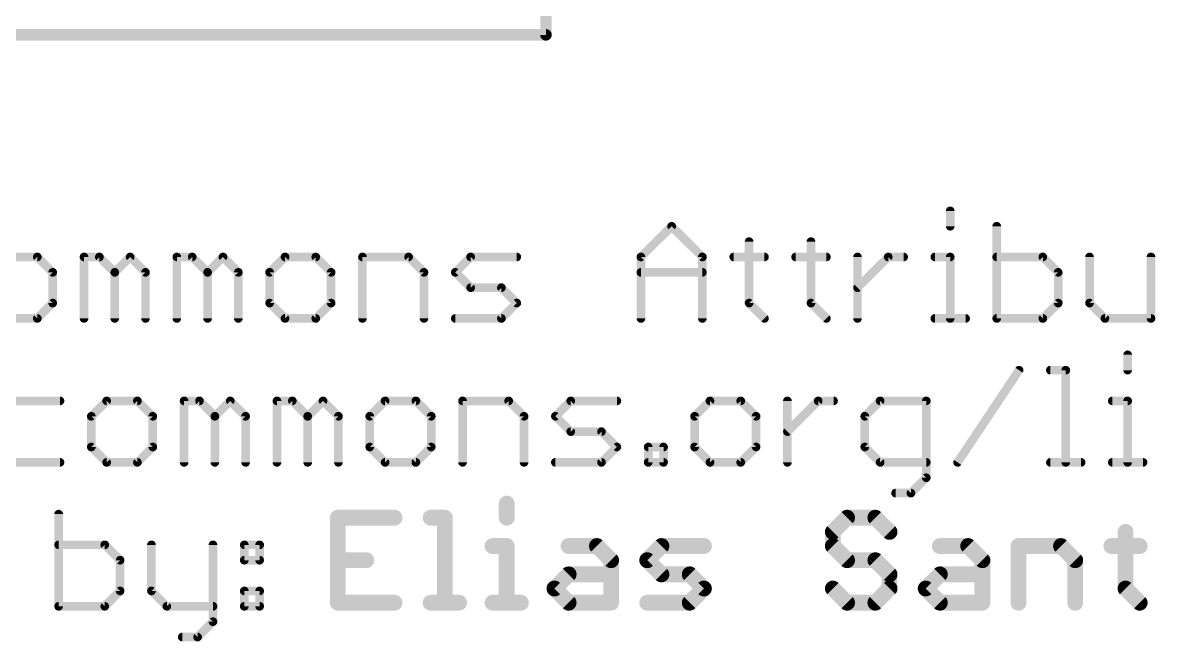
# Model space of a CAD drawing. Extents: x -29 to 78, y -11 to 40.
# Drawn here: x 16.17 to 36.15, y -10.7 to 0.22 of the extents above; entities that cross this region are included whole.
import ezdxf

# ---------------------------------------------------------------- set-up
doc = ezdxf.new("R2010")
doc.units = 0
for name, color, linetype in [('1', 12, 'CONTINUOUS'), ('16', 53, 'CONTINUOUS'), ('20', 53, 'CONTINUOUS'), ('51', 53, 'CONTINUOUS')]:
    doc.layers.add(name, color=color, linetype=linetype)

msp = doc.modelspace()

# ---------------------------------------------------------------- linework, layer by layer
at = {"layer": '1', "const_width": 0.2032}
for points in [[(25.4, 30.48), (25.4, 0)], [(25.4, 0), (0, 0)]]:
    msp.add_lwpolyline(points, dxfattribs=at)
at = {"layer": '1', "const_width": 0.1016}
for points in [[(25.3492, 0, 1), (25.4508, 0)], [(25.4, -0.0508, 1), (25.4, 0.0508)]]:
    msp.add_lwpolyline(points, format="xyb", dxfattribs=at)
at = {"layer": '16', "const_width": 0.2032}
for points in [[(25.4, 30.48), (25.4, 0)], [(25.4, 0), (0, 0)]]:
    msp.add_lwpolyline(points, dxfattribs=at)
at = {"layer": '16', "const_width": 0.1016}
for points in [[(25.3492, 0, 1), (25.4508, 0)], [(25.4, -0.0508, 1), (25.4, 0.0508)]]:
    msp.add_lwpolyline(points, format="xyb", dxfattribs=at)
at = {"layer": '20', "const_width": 0.2032}
for points in [[(25.4, 30.48), (25.4, 0)], [(25.4, 0), (0, 0)]]:
    msp.add_lwpolyline(points, dxfattribs=at)
at = {"layer": '20', "const_width": 0.1016}
for points in [[(25.3492, 0, 1), (25.4508, 0)], [(25.4, -0.0508, 1), (25.4, 0.0508)]]:
    msp.add_lwpolyline(points, format="xyb", dxfattribs=at)
at = {"layer": '51'}
for points, const_width in [([(32.5307, -3.1056), (32.5307, -3.3768)], 0.1524), ([(27.0752, -3.9191), (27.6176, -3.3768)], 0.1524), ([(27.6176, -3.3768), (28.1599, -3.9191)], 0.1524), ([(33.351, -3.3768), (33.351, -5.0038)], 0.1524), ([(28.9836, -3.648), (28.9836, -4.7326)], 0.1524), ([(30.075, -3.648), (30.075, -4.7326)], 0.1524), ([(16.4286, -3.9191), (15.8863, -3.9191)], 0.1524), ([(16.6998, -4.1903), (16.4286, -3.9191)], 0.1524), ([(17.2523, -5.0038), (17.2523, -3.9191)], 0.1524), ([(17.2523, -3.9191), (17.5235, -3.9191)], 0.1524), ([(17.5235, -3.9191), (17.7946, -4.1903)], 0.1524), ([(17.7946, -4.1903), (18.0658, -3.9191)], 0.1524), ([(18.0658, -3.9191), (18.337, -4.1903)], 0.1524), ([(18.8895, -5.0038), (18.8895, -3.9191)], 0.1524), ([(18.8895, -3.9191), (19.1606, -3.9191)], 0.1524), ([(19.1606, -3.9191), (19.4318, -4.1903)], 0.1524), ([(19.4318, -4.1903), (19.7029, -3.9191)], 0.1524), ([(19.7029, -3.9191), (19.9741, -4.1903)], 0.1524), ([(20.7978, -3.9191), (20.5266, -4.1903)], 0.1524), ([(21.3401, -3.9191), (20.7978, -3.9191)], 0.1524), ([(21.6113, -4.1903), (21.3401, -3.9191)], 0.1524), ([(22.1638, -5.0038), (22.1638, -3.9191)], 0.1524), ([(22.1638, -3.9191), (22.9773, -3.9191)], 0.1524), ([(22.9773, -3.9191), (23.2484, -4.1903)], 0.1524), ([(23.8009, -4.1903), (24.0721, -3.9191)], 0.1524), ([(24.0721, -3.9191), (24.8856, -3.9191)], 0.1524), ([(27.0752, -5.0038), (27.0752, -3.9191)], 0.1524), ([(28.1599, -3.9191), (28.1599, -5.0038)], 0.1524), ([(28.7124, -3.9191), (29.2547, -3.9191)], 0.1524), ([(29.8038, -3.9191), (30.3462, -3.9191)], 0.1524), ([(30.8953, -5.0038), (30.8953, -3.9191)], 0.1524), ([(30.8953, -4.4615), (31.4376, -3.9191)], 0.1524), ([(31.4376, -3.9191), (31.7088, -3.9191)], 0.1524), ([(32.2596, -3.9191), (32.5307, -3.9191)], 0.1524), ([(32.5307, -3.9191), (32.5307, -5.0038)], 0.1524), ([(34.1645, -3.9191), (33.351, -3.9191)], 0.1524), ([(34.4357, -4.1903), (34.1645, -3.9191)], 0.1524), ([(34.9882, -3.9191), (34.9882, -4.7326)], 0.1524), ([(36.0728, -5.0038), (36.0728, -3.9191)], 0.1524), ([(16.6998, -4.7326), (16.6998, -4.1903)], 0.1524), ([(17.7946, -4.1903), (17.7946, -5.0038)], 0.1524), ([(18.337, -4.1903), (18.337, -5.0038)], 0.1524), ([(19.4318, -4.1903), (19.4318, -5.0038)], 0.1524), ([(19.9741, -4.1903), (19.9741, -5.0038)], 0.1524), ([(20.5266, -4.1903), (20.5266, -4.7326)], 0.1524), ([(21.6113, -4.7326), (21.6113, -4.1903)], 0.1524), ([(23.2484, -4.1903), (23.2484, -5.0038)], 0.1524), ([(24.0721, -4.4615), (23.8009, -4.1903)], 0.1524), ([(27.0752, -4.1903), (28.1599, -4.1903)], 0.1524), ([(34.4357, -4.7326), (34.4357, -4.1903)], 0.1524), ([(24.6144, -4.4615), (24.0721, -4.4615)], 0.1524), ([(24.8856, -4.7326), (24.6144, -4.4615)], 0.1524), ([(16.4286, -5.0038), (16.6998, -4.7326)], 0.1524), ([(20.5266, -4.7326), (20.7978, -5.0038)], 0.1524), ([(21.3401, -5.0038), (21.6113, -4.7326)], 0.1524), ([(24.6144, -5.0038), (24.8856, -4.7326)], 0.1524), ([(28.9836, -4.7326), (29.2547, -5.0038)], 0.1524), ([(30.075, -4.7326), (30.3462, -5.0038)], 0.1524), ([(34.1645, -5.0038), (34.4357, -4.7326)], 0.1524), ([(34.9882, -4.7326), (35.2593, -5.0038)], 0.1524), ([(15.8863, -5.0038), (16.4286, -5.0038)], 0.1524), ([(20.7978, -5.0038), (21.3401, -5.0038)], 0.1524), ([(23.8009, -5.0038), (24.6144, -5.0038)], 0.1524), ([(32.2596, -5.0038), (32.8019, -5.0038)], 0.1524), ([(33.351, -5.0038), (34.1645, -5.0038)], 0.1524), ([(35.2593, -5.0038), (36.0728, -5.0038)], 0.1524), ([(35.6606, -5.6456), (35.6606, -5.9168)], 0.1524), ([(32.6608, -7.5438), (33.7455, -5.9168)], 0.1524), ([(34.298, -5.9168), (34.5691, -5.9168)], 0.1524), ([(34.5691, -5.9168), (34.5691, -7.5438)], 0.1524), ([(16.8282, -6.4591), (16.0147, -6.4591)], 0.1524), ([(17.6519, -6.4591), (17.3807, -6.7303)], 0.1524), ([(18.1942, -6.4591), (17.6519, -6.4591)], 0.1524), ([(18.4654, -6.7303), (18.1942, -6.4591)], 0.1524), ([(19.0179, -7.5438), (19.0179, -6.4591)], 0.1524), ([(19.0179, -6.4591), (19.289, -6.4591)], 0.1524), ([(19.289, -6.4591), (19.5602, -6.7303)], 0.1524), ([(19.5602, -6.7303), (19.8314, -6.4591)], 0.1524), ([(19.8314, -6.4591), (20.1025, -6.7303)], 0.1524), ([(20.655, -7.5438), (20.655, -6.4591)], 0.1524), ([(20.655, -6.4591), (20.9262, -6.4591)], 0.1524), ([(20.9262, -6.4591), (21.1973, -6.7303)], 0.1524), ([(21.1973, -6.7303), (21.4685, -6.4591)], 0.1524), ([(21.4685, -6.4591), (21.7397, -6.7303)], 0.1524), ([(22.5633, -6.4591), (22.2922, -6.7303)], 0.1524), ([(23.1057, -6.4591), (22.5633, -6.4591)], 0.1524), ([(23.3768, -6.7303), (23.1057, -6.4591)], 0.1524), ([(23.9293, -7.5438), (23.9293, -6.4591)], 0.1524), ([(23.9293, -6.4591), (24.7428, -6.4591)], 0.1524), ([(24.7428, -6.4591), (25.014, -6.7303)], 0.1524), ([(25.5665, -6.7303), (25.8376, -6.4591)], 0.1524), ([(25.8376, -6.4591), (26.6511, -6.4591)], 0.1524), ([(28.2934, -6.4591), (28.0222, -6.7303)], 0.1524), ([(28.8357, -6.4591), (28.2934, -6.4591)], 0.1524), ([(29.1069, -6.7303), (28.8357, -6.4591)], 0.1524), ([(29.6594, -7.5438), (29.6594, -6.4591)], 0.1524), ([(29.6594, -7.0015), (30.2017, -6.4591)], 0.1524), ([(30.2017, -6.4591), (30.4729, -6.4591)], 0.1524), ([(31.2948, -6.4591), (31.0237, -6.7303)], 0.1524), ([(32.1083, -6.4591), (31.2948, -6.4591)], 0.1524), ([(32.1083, -7.815), (32.1083, -6.4591)], 0.1524), ([(35.3894, -6.4591), (35.6606, -6.4591)], 0.1524), ([(35.6606, -6.4591), (35.6606, -7.5438)], 0.1524), ([(17.3807, -6.7303), (17.3807, -7.2726)], 0.1524), ([(18.4654, -7.2726), (18.4654, -6.7303)], 0.1524), ([(19.5602, -6.7303), (19.5602, -7.5438)], 0.1524), ([(20.1025, -6.7303), (20.1025, -7.5438)], 0.1524), ([(21.1973, -6.7303), (21.1973, -7.5438)], 0.1524), ([(21.7397, -6.7303), (21.7397, -7.5438)], 0.1524), ([(22.2922, -6.7303), (22.2922, -7.2726)], 0.1524), ([(23.3768, -7.2726), (23.3768, -6.7303)], 0.1524), ([(25.014, -6.7303), (25.014, -7.5438)], 0.1524), ([(25.8376, -7.0015), (25.5665, -6.7303)], 0.1524), ([(28.0222, -6.7303), (28.0222, -7.2726)], 0.1524), ([(29.1069, -7.2726), (29.1069, -6.7303)], 0.1524), ([(31.0237, -6.7303), (31.0237, -7.2726)], 0.1524), ([(26.38, -7.0015), (25.8376, -7.0015)], 0.1524), ([(26.6511, -7.2726), (26.38, -7.0015)], 0.1524), ([(17.3807, -7.2726), (17.6519, -7.5438)], 0.1524), ([(18.1942, -7.5438), (18.4654, -7.2726)], 0.1524), ([(22.2922, -7.2726), (22.5633, -7.5438)], 0.1524), ([(23.1057, -7.5438), (23.3768, -7.2726)], 0.1524), ([(26.38, -7.5438), (26.6511, -7.2726)], 0.1524), ([(27.2036, -7.5438), (27.2036, -7.2726)], 0.1524), ([(27.2036, -7.2726), (27.4748, -7.2726)], 0.1524), ([(27.4748, -7.2726), (27.4748, -7.5438)], 0.1524), ([(28.0222, -7.2726), (28.2934, -7.5438)], 0.1524), ([(28.8357, -7.5438), (29.1069, -7.2726)], 0.1524), ([(31.0237, -7.2726), (31.2948, -7.5438)], 0.1524), ([(16.0147, -7.5438), (16.8282, -7.5438)], 0.1524), ([(17.6519, -7.5438), (18.1942, -7.5438)], 0.1524), ([(22.5633, -7.5438), (23.1057, -7.5438)], 0.1524), ([(25.5665, -7.5438), (26.38, -7.5438)], 0.1524), ([(27.4748, -7.5438), (27.2036, -7.5438)], 0.1524), ([(28.2934, -7.5438), (28.8357, -7.5438)], 0.1524), ([(31.2948, -7.5438), (32.1083, -7.5438)], 0.1524), ([(34.298, -7.5438), (34.8403, -7.5438)], 0.1524), ([(35.3894, -7.5438), (35.9317, -7.5438)], 0.1524), ([(31.8372, -8.0861), (32.1083, -7.815)], 0.1524), ([(24.7083, -8.2704), (24.7083, -8.5204)], 0.2794), ([(31.566, -8.0861), (31.8372, -8.0861)], 0.1524), ([(16.8049, -8.4568), (16.8049, -10.0838)], 0.1524), ([(22.7296, -8.5204), (21.7297, -8.5204)], 0.2794), ([(21.7297, -8.5204), (21.7297, -10.0203)], 0.2794), ([(23.3669, -8.5204), (23.6168, -8.5204)], 0.2794), ([(23.6168, -8.5204), (23.6168, -10.0203)], 0.2794), ([(30.7112, -8.5204), (30.4612, -8.7704)], 0.2794), ([(31.2111, -8.5204), (30.7112, -8.5204)], 0.2794), ([(31.4611, -8.7704), (31.2111, -8.5204)], 0.2794), ([(30.4612, -8.7704), (30.4612, -9.0204)], 0.2794), ([(35.6226, -8.7704), (35.6226, -9.7703)], 0.2794), ([(17.6184, -8.9991), (16.8049, -8.9991)], 0.1524), ([(17.8895, -9.2703), (17.6184, -8.9991)], 0.1524), ([(18.442, -8.9991), (18.442, -9.8126)], 0.1524), ([(19.5267, -8.9991), (19.5267, -10.355)], 0.1524), ([(20.0792, -8.9991), (20.3504, -8.9991)], 0.1524), ([(20.0792, -9.2703), (20.0792, -8.9991)], 0.1524), ([(20.3504, -8.9991), (20.3504, -9.2703)], 0.1524), ([(24.4583, -9.0204), (24.7083, -9.0204)], 0.2794), ([(24.7083, -9.0204), (24.7083, -10.0203)], 0.2794), ([(25.7997, -9.0204), (26.2997, -9.0204)], 0.2794), ([(26.2997, -9.0204), (26.5496, -9.2704)], 0.2794), ([(27.1869, -9.2704), (27.4369, -9.0204)], 0.2794), ([(27.4369, -9.0204), (28.1868, -9.0204)], 0.2794), ([(30.4612, -9.0204), (30.7112, -9.2704)], 0.2794), ([(32.3483, -9.0204), (32.8483, -9.0204)], 0.2794), ([(32.8483, -9.0204), (33.0983, -9.2704)], 0.2794), ([(33.7355, -10.0203), (33.7355, -9.0204)], 0.2794), ([(33.7355, -9.0204), (34.4855, -9.0204)], 0.2794), ([(34.4855, -9.0204), (34.7354, -9.2704)], 0.2794), ([(35.3727, -9.0204), (35.8726, -9.0204)], 0.2794), ([(21.7297, -9.2704), (22.2297, -9.2704)], 0.2794), ([(26.5496, -9.2704), (26.5496, -10.0203)], 0.2794), ([(27.4369, -9.5203), (27.1869, -9.2704)], 0.2794), ([(30.7112, -9.2704), (31.2111, -9.2704)], 0.2794), ([(31.2111, -9.2704), (31.4611, -9.5203)], 0.2794), ([(33.0983, -9.2704), (33.0983, -10.0203)], 0.2794), ([(34.7354, -9.2704), (34.7354, -10.0203)], 0.2794), ([(17.8895, -9.8126), (17.8895, -9.2703)], 0.1524), ([(20.3504, -9.2703), (20.0792, -9.2703)], 0.1524), ([(25.5497, -9.7703), (25.7997, -9.5203)], 0.2794), ([(25.7997, -9.5203), (26.5496, -9.5203)], 0.2794), ([(27.9368, -9.5203), (27.4369, -9.5203)], 0.2794), ([(28.1868, -9.7703), (27.9368, -9.5203)], 0.2794), ([(31.4611, -9.5203), (31.4611, -9.7703)], 0.2794), ([(32.0984, -9.7703), (32.3483, -9.5203)], 0.2794), ([(32.3483, -9.5203), (33.0983, -9.5203)], 0.2794), ([(17.6184, -10.0838), (17.8895, -9.8126)], 0.1524), ([(18.442, -9.8126), (18.7132, -10.0838)], 0.1524), ([(20.0792, -9.8126), (20.3504, -9.8126)], 0.1524), ([(20.0792, -10.0838), (20.0792, -9.8126)], 0.1524), ([(20.3504, -9.8126), (20.3504, -10.0838)], 0.1524), ([(25.7997, -10.0203), (25.5497, -9.7703)], 0.2794), ([(27.9368, -10.0203), (28.1868, -9.7703)], 0.2794), ([(30.7112, -10.0203), (30.4612, -9.7703)], 0.2794), ([(31.4611, -9.7703), (31.2111, -10.0203)], 0.2794), ([(32.3483, -10.0203), (32.0984, -9.7703)], 0.2794), ([(35.6226, -9.7703), (35.8726, -10.0203)], 0.2794), ([(21.7297, -10.0203), (22.7296, -10.0203)], 0.2794), ([(23.3669, -10.0203), (23.8668, -10.0203)], 0.2794), ([(24.4583, -10.0203), (24.9583, -10.0203)], 0.2794), ([(26.5496, -10.0203), (25.7997, -10.0203)], 0.2794), ([(27.1869, -10.0203), (27.9368, -10.0203)], 0.2794), ([(31.2111, -10.0203), (30.7112, -10.0203)], 0.2794), ([(33.0983, -10.0203), (32.3483, -10.0203)], 0.2794), ([(16.8049, -10.0838), (17.6184, -10.0838)], 0.1524), ([(18.7132, -10.0838), (19.5267, -10.0838)], 0.1524), ([(20.3504, -10.0838), (20.0792, -10.0838)], 0.1524), ([(19.5267, -10.355), (19.2555, -10.6261)], 0.1524), ([(19.2555, -10.6261), (18.9844, -10.6261)], 0.1524)]:
    msp.add_lwpolyline(points, dxfattribs=dict(at, const_width=const_width))
for points, const_width in [([(32.5688, -3.1056, 1), (32.4926, -3.1056)], 0.0762), ([(27.6445, -3.3499, 1), (27.5906, -3.4038)], 0.0762), ([(27.6445, -3.4038, 1), (27.5906, -3.3499)], 0.0762), ([(32.4926, -3.3768, 1), (32.5688, -3.3768)], 0.0762), ([(33.3891, -3.3768, 1), (33.3129, -3.3768)], 0.0762), ([(29.0217, -3.648, 1), (28.9455, -3.648)], 0.0762), ([(30.1131, -3.648, 1), (30.0369, -3.648)], 0.0762), ([(16.4556, -3.8922, 1), (16.4017, -3.9461)], 0.0762), ([(16.4286, -3.9572, 1), (16.4286, -3.881)], 0.0762), ([(17.2904, -3.9191, 1), (17.2142, -3.9191)], 0.0762), ([(17.2523, -3.881, 1), (17.2523, -3.9572)], 0.0762), ([(17.5504, -3.8922, 1), (17.4965, -3.9461)], 0.0762), ([(17.5235, -3.9572, 1), (17.5235, -3.881)], 0.0762), ([(18.0927, -3.8922, 1), (18.0388, -3.9461)], 0.0762), ([(18.0927, -3.9461, 1), (18.0388, -3.8922)], 0.0762), ([(18.9276, -3.9191, 1), (18.8514, -3.9191)], 0.0762), ([(18.8895, -3.881, 1), (18.8895, -3.9572)], 0.0762), ([(19.1876, -3.8922, 1), (19.1337, -3.9461)], 0.0762), ([(19.1606, -3.9572, 1), (19.1606, -3.881)], 0.0762), ([(19.7299, -3.8922, 1), (19.676, -3.9461)], 0.0762), ([(19.7299, -3.9461, 1), (19.676, -3.8922)], 0.0762), ([(20.7978, -3.881, 1), (20.7978, -3.9572)], 0.0762), ([(20.8247, -3.9461, 1), (20.7708, -3.8922)], 0.0762), ([(21.367, -3.8922, 1), (21.3132, -3.9461)], 0.0762), ([(21.3401, -3.9572, 1), (21.3401, -3.881)], 0.0762), ([(22.2019, -3.9191, 1), (22.1257, -3.9191)], 0.0762), ([(22.1638, -3.881, 1), (22.1638, -3.9572)], 0.0762), ([(23.0042, -3.8922, 1), (22.9503, -3.9461)], 0.0762), ([(22.9773, -3.9572, 1), (22.9773, -3.881)], 0.0762), ([(24.0721, -3.881, 1), (24.0721, -3.9572)], 0.0762), ([(24.099, -3.9461, 1), (24.0451, -3.8922)], 0.0762), ([(24.8856, -3.9572, 1), (24.8856, -3.881)], 0.0762), ([(27.1133, -3.9191, 1), (27.0371, -3.9191)], 0.0762), ([(27.0483, -3.8922, 1), (27.1022, -3.9461)], 0.0762), ([(28.198, -3.9191, 1), (28.1218, -3.9191)], 0.0762), ([(28.1329, -3.9461, 1), (28.1868, -3.8922)], 0.0762), ([(28.7124, -3.881, 1), (28.7124, -3.9572)], 0.0762), ([(29.2547, -3.9572, 1), (29.2547, -3.881)], 0.0762), ([(29.8038, -3.881, 1), (29.8038, -3.9572)], 0.0762), ([(30.3462, -3.9572, 1), (30.3462, -3.881)], 0.0762), ([(30.9334, -3.9191, 1), (30.8572, -3.9191)], 0.0762), ([(31.4376, -3.881, 1), (31.4376, -3.9572)], 0.0762), ([(31.4645, -3.9461, 1), (31.4106, -3.8922)], 0.0762), ([(31.7088, -3.9572, 1), (31.7088, -3.881)], 0.0762), ([(32.2596, -3.881, 1), (32.2596, -3.9572)], 0.0762), ([(32.5688, -3.9191, 1), (32.4926, -3.9191)], 0.0762), ([(32.5307, -3.9572, 1), (32.5307, -3.881)], 0.0762), ([(33.351, -3.881, 1), (33.351, -3.9572)], 0.0762), ([(34.1914, -3.8922, 1), (34.1375, -3.9461)], 0.0762), ([(34.1645, -3.9572, 1), (34.1645, -3.881)], 0.0762), ([(35.0263, -3.9191, 1), (34.9501, -3.9191)], 0.0762), ([(36.1109, -3.9191, 1), (36.0347, -3.9191)], 0.0762), ([(16.7379, -4.1903, 1), (16.6617, -4.1903)], 0.0762), ([(16.6729, -4.2172, 1), (16.7267, -4.1634)], 0.0762), ([(17.8327, -4.1903, 1), (17.7565, -4.1903)], 0.0762), ([(17.7677, -4.1634, 1), (17.8216, -4.2172)], 0.0762), ([(17.7677, -4.2172, 1), (17.8216, -4.1634)], 0.0762), ([(18.3751, -4.1903, 1), (18.2989, -4.1903)], 0.0762), ([(18.31, -4.2172, 1), (18.3639, -4.1634)], 0.0762), ([(19.4699, -4.1903, 1), (19.3937, -4.1903)], 0.0762), ([(19.4048, -4.1634, 1), (19.4587, -4.2172)], 0.0762), ([(19.4048, -4.2172, 1), (19.4587, -4.1634)], 0.0762), ([(20.0122, -4.1903, 1), (19.936, -4.1903)], 0.0762), ([(19.9472, -4.2172, 1), (20.0011, -4.1634)], 0.0762), ([(20.5647, -4.1903, 1), (20.4885, -4.1903)], 0.0762), ([(20.4997, -4.1634, 1), (20.5535, -4.2172)], 0.0762), ([(21.6494, -4.1903, 1), (21.5732, -4.1903)], 0.0762), ([(21.5843, -4.2172, 1), (21.6382, -4.1634)], 0.0762), ([(23.2865, -4.1903, 1), (23.2103, -4.1903)], 0.0762), ([(23.2215, -4.2172, 1), (23.2754, -4.1634)], 0.0762), ([(23.8279, -4.1634, 1), (23.774, -4.2172)], 0.0762), ([(23.774, -4.1634, 1), (23.8279, -4.2172)], 0.0762), ([(27.0752, -4.1522, 1), (27.0752, -4.2284)], 0.0762), ([(28.1599, -4.2284, 1), (28.1599, -4.1522)], 0.0762), ([(34.4738, -4.1903, 1), (34.3976, -4.1903)], 0.0762), ([(34.4087, -4.2172, 1), (34.4626, -4.1634)], 0.0762), ([(24.0721, -4.4234, 1), (24.0721, -4.4996)], 0.0762), ([(24.6414, -4.4345, 1), (24.5875, -4.4884)], 0.0762), ([(24.6144, -4.4996, 1), (24.6144, -4.4234)], 0.0762), ([(24.0451, -4.4884, 1), (24.099, -4.4345)], 0.0762), ([(30.8683, -4.4345, 1), (30.9222, -4.4884)], 0.0762), ([(16.6617, -4.7326, 1), (16.7379, -4.7326)], 0.0762), ([(16.7267, -4.7596, 1), (16.6729, -4.7057)], 0.0762), ([(20.5535, -4.7057, 1), (20.4997, -4.7596)], 0.0762), ([(20.4885, -4.7326, 1), (20.5647, -4.7326)], 0.0762), ([(21.5732, -4.7326, 1), (21.6494, -4.7326)], 0.0762), ([(21.6382, -4.7596, 1), (21.5843, -4.7057)], 0.0762), ([(24.9125, -4.7596, 1), (24.8586, -4.7057)], 0.0762), ([(24.8586, -4.7596, 1), (24.9125, -4.7057)], 0.0762), ([(29.0105, -4.7057, 1), (28.9566, -4.7596)], 0.0762), ([(28.9455, -4.7326, 1), (29.0217, -4.7326)], 0.0762), ([(30.1019, -4.7057, 1), (30.048, -4.7596)], 0.0762), ([(30.0369, -4.7326, 1), (30.1131, -4.7326)], 0.0762), ([(34.3976, -4.7326, 1), (34.4738, -4.7326)], 0.0762), ([(34.4626, -4.7596, 1), (34.4087, -4.7057)], 0.0762), ([(35.0151, -4.7057, 1), (34.9612, -4.7596)], 0.0762), ([(34.9501, -4.7326, 1), (35.0263, -4.7326)], 0.0762), ([(16.4017, -4.9769, 1), (16.4556, -5.0307)], 0.0762), ([(16.4286, -5.0419, 1), (16.4286, -4.9657)], 0.0762), ([(17.2142, -5.0038, 1), (17.2904, -5.0038)], 0.0762), ([(17.7565, -5.0038, 1), (17.8327, -5.0038)], 0.0762), ([(18.2989, -5.0038, 1), (18.3751, -5.0038)], 0.0762), ([(18.8514, -5.0038, 1), (18.9276, -5.0038)], 0.0762), ([(19.3937, -5.0038, 1), (19.4699, -5.0038)], 0.0762), ([(19.936, -5.0038, 1), (20.0122, -5.0038)], 0.0762), ([(20.7978, -4.9657, 1), (20.7978, -5.0419)], 0.0762), ([(20.7708, -5.0307, 1), (20.8247, -4.9769)], 0.0762), ([(21.3132, -4.9769, 1), (21.367, -5.0307)], 0.0762), ([(21.3401, -5.0419, 1), (21.3401, -4.9657)], 0.0762), ([(22.1257, -5.0038, 1), (22.2019, -5.0038)], 0.0762), ([(23.2103, -5.0038, 1), (23.2865, -5.0038)], 0.0762), ([(23.8009, -4.9657, 1), (23.8009, -5.0419)], 0.0762), ([(24.5875, -4.9769, 1), (24.6414, -5.0307)], 0.0762), ([(24.6144, -5.0419, 1), (24.6144, -4.9657)], 0.0762), ([(27.0371, -5.0038, 1), (27.1133, -5.0038)], 0.0762), ([(28.1218, -5.0038, 1), (28.198, -5.0038)], 0.0762), ([(29.2278, -5.0307, 1), (29.2817, -4.9769)], 0.0762), ([(30.3192, -5.0307, 1), (30.3731, -4.9769)], 0.0762), ([(30.8572, -5.0038, 1), (30.9334, -5.0038)], 0.0762), ([(32.2596, -4.9657, 1), (32.2596, -5.0419)], 0.0762), ([(32.4926, -5.0038, 1), (32.5688, -5.0038)], 0.0762), ([(32.8019, -5.0419, 1), (32.8019, -4.9657)], 0.0762), ([(33.351, -4.9657, 1), (33.351, -5.0419)], 0.0762), ([(33.3129, -5.0038, 1), (33.3891, -5.0038)], 0.0762), ([(34.1376, -4.9769, 1), (34.1914, -5.0307)], 0.0762), ([(34.1645, -5.0419, 1), (34.1645, -4.9657)], 0.0762), ([(35.2593, -4.9657, 1), (35.2593, -5.0419)], 0.0762), ([(35.2324, -5.0307, 1), (35.2863, -4.9769)], 0.0762), ([(36.0347, -5.0038, 1), (36.1109, -5.0038)], 0.0762), ([(36.0728, -5.0419, 1), (36.0728, -4.9657)], 0.0762), ([(35.6987, -5.6456, 1), (35.6225, -5.6456)], 0.0762), ([(33.7772, -5.9379, 1), (33.7138, -5.8957)], 0.0762), ([(34.298, -5.8787, 1), (34.298, -5.9549)], 0.0762), ([(34.6072, -5.9168, 1), (34.531, -5.9168)], 0.0762), ([(34.5691, -5.9549, 1), (34.5691, -5.8787)], 0.0762), ([(35.6225, -5.9168, 1), (35.6987, -5.9168)], 0.0762), ([(16.8282, -6.4972, 1), (16.8282, -6.421)], 0.0762), ([(17.6519, -6.421, 1), (17.6519, -6.4972)], 0.0762), ([(17.6788, -6.4861, 1), (17.6249, -6.4322)], 0.0762), ([(18.2211, -6.4322, 1), (18.1673, -6.4861)], 0.0762), ([(18.1942, -6.4972, 1), (18.1942, -6.421)], 0.0762), ([(19.056, -6.4591, 1), (18.9798, -6.4591)], 0.0762), ([(19.0179, -6.421, 1), (19.0179, -6.4972)], 0.0762), ([(19.316, -6.4322, 1), (19.2621, -6.4861)], 0.0762), ([(19.289, -6.4972, 1), (19.289, -6.421)], 0.0762), ([(19.8583, -6.4322, 1), (19.8044, -6.4861)], 0.0762), ([(19.8583, -6.4861, 1), (19.8044, -6.4322)], 0.0762), ([(20.6931, -6.4591, 1), (20.6169, -6.4591)], 0.0762), ([(20.655, -6.421, 1), (20.655, -6.4972)], 0.0762), ([(20.9531, -6.4322, 1), (20.8992, -6.4861)], 0.0762), ([(20.9262, -6.4972, 1), (20.9262, -6.421)], 0.0762), ([(21.4954, -6.4322, 1), (21.4416, -6.4861)], 0.0762), ([(21.4954, -6.4861, 1), (21.4416, -6.4322)], 0.0762), ([(22.5633, -6.421, 1), (22.5633, -6.4972)], 0.0762), ([(22.5903, -6.4861, 1), (22.5364, -6.4322)], 0.0762), ([(23.1326, -6.4322, 1), (23.0787, -6.4861)], 0.0762), ([(23.1057, -6.4972, 1), (23.1057, -6.421)], 0.0762), ([(23.9674, -6.4591, 1), (23.8912, -6.4591)], 0.0762), ([(23.9293, -6.421, 1), (23.9293, -6.4972)], 0.0762), ([(24.7698, -6.4322, 1), (24.7159, -6.4861)], 0.0762), ([(24.7428, -6.4972, 1), (24.7428, -6.421)], 0.0762), ([(25.8376, -6.421, 1), (25.8376, -6.4972)], 0.0762), ([(25.8646, -6.4861, 1), (25.8107, -6.4322)], 0.0762), ([(26.6511, -6.4972, 1), (26.6511, -6.421)], 0.0762), ([(28.2934, -6.421, 1), (28.2934, -6.4972)], 0.0762), ([(28.3203, -6.4861, 1), (28.2664, -6.4322)], 0.0762), ([(28.8627, -6.4322, 1), (28.8088, -6.4861)], 0.0762), ([(28.8357, -6.4972, 1), (28.8357, -6.421)], 0.0762), ([(29.6975, -6.4591, 1), (29.6213, -6.4591)], 0.0762), ([(30.2017, -6.421, 1), (30.2017, -6.4972)], 0.0762), ([(30.2286, -6.4861, 1), (30.1748, -6.4322)], 0.0762), ([(30.4729, -6.4972, 1), (30.4729, -6.421)], 0.0762), ([(31.2948, -6.421, 1), (31.2948, -6.4972)], 0.0762), ([(31.3218, -6.4861, 1), (31.2679, -6.4322)], 0.0762), ([(32.1464, -6.4591, 1), (32.0702, -6.4591)], 0.0762), ([(32.1083, -6.4972, 1), (32.1083, -6.421)], 0.0762), ([(35.3894, -6.421, 1), (35.3894, -6.4972)], 0.0762), ([(35.6987, -6.4591, 1), (35.6225, -6.4591)], 0.0762), ([(35.6606, -6.4972, 1), (35.6606, -6.421)], 0.0762), ([(17.4188, -6.7303, 1), (17.3426, -6.7303)], 0.0762), ([(17.3538, -6.7034, 1), (17.4076, -6.7572)], 0.0762), ([(18.5035, -6.7303, 1), (18.4273, -6.7303)], 0.0762), ([(18.4384, -6.7572, 1), (18.4923, -6.7034)], 0.0762), ([(19.5983, -6.7303, 1), (19.5221, -6.7303)], 0.0762), ([(19.5332, -6.7034, 1), (19.5871, -6.7572)], 0.0762), ([(19.5332, -6.7572, 1), (19.5871, -6.7034)], 0.0762), ([(20.1406, -6.7303, 1), (20.0644, -6.7303)], 0.0762), ([(20.0756, -6.7572, 1), (20.1295, -6.7034)], 0.0762), ([(21.2354, -6.7303, 1), (21.1592, -6.7303)], 0.0762), ([(21.1704, -6.7034, 1), (21.2243, -6.7572)], 0.0762), ([(21.1704, -6.7572, 1), (21.2243, -6.7034)], 0.0762), ([(21.7778, -6.7303, 1), (21.7016, -6.7303)], 0.0762), ([(21.7127, -6.7572, 1), (21.7666, -6.7034)], 0.0762), ([(22.3303, -6.7303, 1), (22.2541, -6.7303)], 0.0762), ([(22.2652, -6.7034, 1), (22.3191, -6.7572)], 0.0762), ([(23.4149, -6.7303, 1), (23.3387, -6.7303)], 0.0762), ([(23.3499, -6.7572, 1), (23.4038, -6.7034)], 0.0762), ([(25.0521, -6.7303, 1), (24.9759, -6.7303)], 0.0762), ([(24.987, -6.7572, 1), (25.0409, -6.7034)], 0.0762), ([(25.5934, -6.7034, 1), (25.5395, -6.7572)], 0.0762), ([(25.5395, -6.7034, 1), (25.5934, -6.7572)], 0.0762), ([(28.0603, -6.7303, 1), (27.9841, -6.7303)], 0.0762), ([(27.9953, -6.7034, 1), (28.0492, -6.7572)], 0.0762), ([(29.145, -6.7303, 1), (29.0688, -6.7303)], 0.0762), ([(29.0799, -6.7572, 1), (29.1338, -6.7034)], 0.0762), ([(31.0618, -6.7303, 1), (30.9856, -6.7303)], 0.0762), ([(30.9967, -6.7034, 1), (31.0506, -6.7572)], 0.0762), ([(25.8376, -6.9634, 1), (25.8376, -7.0396)], 0.0762), ([(25.8107, -7.0284, 1), (25.8646, -6.9745)], 0.0762), ([(26.4069, -6.9745, 1), (26.353, -7.0284)], 0.0762), ([(26.38, -7.0396, 1), (26.38, -6.9634)], 0.0762), ([(29.6324, -6.9745, 1), (29.6863, -7.0284)], 0.0762), ([(17.4076, -7.2457, 1), (17.3538, -7.2996)], 0.0762), ([(17.3426, -7.2726, 1), (17.4188, -7.2726)], 0.0762), ([(18.4273, -7.2726, 1), (18.5035, -7.2726)], 0.0762), ([(18.4923, -7.2996, 1), (18.4384, -7.2457)], 0.0762), ([(22.3191, -7.2457, 1), (22.2652, -7.2996)], 0.0762), ([(22.2541, -7.2726, 1), (22.3303, -7.2726)], 0.0762), ([(23.3387, -7.2726, 1), (23.4149, -7.2726)], 0.0762), ([(23.4038, -7.2996, 1), (23.3499, -7.2457)], 0.0762), ([(26.6781, -7.2996, 1), (26.6242, -7.2457)], 0.0762), ([(26.6242, -7.2996, 1), (26.6781, -7.2457)], 0.0762), ([(27.2417, -7.2726, 1), (27.1655, -7.2726)], 0.0762), ([(27.2036, -7.2345, 1), (27.2036, -7.3107)], 0.0762), ([(27.5129, -7.2726, 1), (27.4367, -7.2726)], 0.0762), ([(27.4748, -7.3107, 1), (27.4748, -7.2345)], 0.0762), ([(28.0492, -7.2457, 1), (27.9953, -7.2996)], 0.0762), ([(27.9841, -7.2726, 1), (28.0603, -7.2726)], 0.0762), ([(29.0688, -7.2726, 1), (29.145, -7.2726)], 0.0762), ([(29.1338, -7.2996, 1), (29.0799, -7.2457)], 0.0762), ([(31.0506, -7.2457, 1), (30.9967, -7.2996)], 0.0762), ([(30.9856, -7.2726, 1), (31.0618, -7.2726)], 0.0762), ([(16.8282, -7.5819, 1), (16.8282, -7.5057)], 0.0762), ([(17.6519, -7.5057, 1), (17.6519, -7.5819)], 0.0762), ([(17.6249, -7.5707, 1), (17.6788, -7.5169)], 0.0762), ([(18.1673, -7.5169, 1), (18.2211, -7.5707)], 0.0762), ([(18.1942, -7.5819, 1), (18.1942, -7.5057)], 0.0762), ([(18.9798, -7.5438, 1), (19.056, -7.5438)], 0.0762), ([(19.5221, -7.5438, 1), (19.5983, -7.5438)], 0.0762), ([(20.0644, -7.5438, 1), (20.1406, -7.5438)], 0.0762), ([(20.6169, -7.5438, 1), (20.6931, -7.5438)], 0.0762), ([(21.1592, -7.5438, 1), (21.2354, -7.5438)], 0.0762), ([(21.7016, -7.5438, 1), (21.7778, -7.5438)], 0.0762), ([(22.5633, -7.5057, 1), (22.5633, -7.5819)], 0.0762), ([(22.5364, -7.5707, 1), (22.5903, -7.5169)], 0.0762), ([(23.0787, -7.5169, 1), (23.1326, -7.5707)], 0.0762), ([(23.1057, -7.5819, 1), (23.1057, -7.5057)], 0.0762), ([(23.8912, -7.5438, 1), (23.9674, -7.5438)], 0.0762), ([(24.9759, -7.5438, 1), (25.0521, -7.5438)], 0.0762), ([(25.5665, -7.5057, 1), (25.5665, -7.5819)], 0.0762), ([(26.353, -7.5169, 1), (26.4069, -7.5707)], 0.0762), ([(26.38, -7.5819, 1), (26.38, -7.5057)], 0.0762), ([(27.2036, -7.5057, 1), (27.2036, -7.5819)], 0.0762), ([(27.1655, -7.5438, 1), (27.2417, -7.5438)], 0.0762), ([(27.4367, -7.5438, 1), (27.5129, -7.5438)], 0.0762), ([(27.4748, -7.5819, 1), (27.4748, -7.5057)], 0.0762), ([(28.2934, -7.5057, 1), (28.2934, -7.5819)], 0.0762), ([(28.2664, -7.5707, 1), (28.3203, -7.5169)], 0.0762), ([(28.8088, -7.5169, 1), (28.8626, -7.5707)], 0.0762), ([(28.8357, -7.5819, 1), (28.8357, -7.5057)], 0.0762), ([(29.6213, -7.5438, 1), (29.6975, -7.5438)], 0.0762), ([(31.2948, -7.5057, 1), (31.2948, -7.5819)], 0.0762), ([(31.2679, -7.5707, 1), (31.3218, -7.5169)], 0.0762), ([(32.1083, -7.5819, 1), (32.1083, -7.5057)], 0.0762), ([(32.6291, -7.5227, 1), (32.6925, -7.5649)], 0.0762), ([(34.298, -7.5057, 1), (34.298, -7.5819)], 0.0762), ([(34.531, -7.5438, 1), (34.6072, -7.5438)], 0.0762), ([(34.8403, -7.5819, 1), (34.8403, -7.5057)], 0.0762), ([(35.3894, -7.5057, 1), (35.3894, -7.5819)], 0.0762), ([(35.6225, -7.5438, 1), (35.6987, -7.5438)], 0.0762), ([(35.9317, -7.5819, 1), (35.9317, -7.5057)], 0.0762), ([(32.0702, -7.815, 1), (32.1464, -7.815)], 0.0762), ([(32.1353, -7.8419, 1), (32.0814, -7.788)], 0.0762), ([(24.7781, -8.2704, 1), (24.6384, -8.2704)], 0.1397), ([(31.566, -8.048, 1), (31.566, -8.1242)], 0.0762), ([(31.8102, -8.0592, 1), (31.8641, -8.1131)], 0.0762), ([(31.8372, -8.1242, 1), (31.8372, -8.048)], 0.0762), ([(16.843, -8.4568, 1), (16.7668, -8.4568)], 0.0762), ([(21.7297, -8.4506, 1), (21.7297, -8.5903)], 0.1397), ([(21.7995, -8.5204, 1), (21.6599, -8.5204)], 0.1397), ([(22.7296, -8.5903, 1), (22.7296, -8.4506)], 0.1397), ([(23.3669, -8.4506, 1), (23.3669, -8.5903)], 0.1397), ([(23.6867, -8.5204, 1), (23.547, -8.5204)], 0.1397), ([(23.6168, -8.5903, 1), (23.6168, -8.4506)], 0.1397), ([(30.7112, -8.4506, 1), (30.7112, -8.5903)], 0.1397), ([(30.7606, -8.5698, 1), (30.6618, -8.471)], 0.1397), ([(31.2605, -8.471, 1), (31.1617, -8.5698)], 0.1397), ([(31.2111, -8.5903, 1), (31.2111, -8.4506)], 0.1397), ([(24.6384, -8.5204, 1), (24.7781, -8.5204)], 0.1397), ([(30.4118, -8.721, 1), (30.5106, -8.8198)], 0.1397), ([(30.5311, -8.7704, 1), (30.3914, -8.7704)], 0.1397), ([(31.4117, -8.8198, 1), (31.5105, -8.721)], 0.1397), ([(35.6925, -8.7704, 1), (35.5528, -8.7704)], 0.1397), ([(16.8049, -8.961, 1), (16.8049, -9.0372)], 0.0762), ([(17.6453, -8.9722, 1), (17.5914, -9.0261)], 0.0762), ([(17.6184, -9.0372, 1), (17.6184, -8.961)], 0.0762), ([(18.4801, -8.9991, 1), (18.4039, -8.9991)], 0.0762), ([(19.5648, -8.9991, 1), (19.4886, -8.9991)], 0.0762), ([(20.0792, -8.961, 1), (20.0792, -9.0372)], 0.0762), ([(20.1173, -8.9991, 1), (20.0411, -8.9991)], 0.0762), ([(20.3885, -8.9991, 1), (20.3123, -8.9991)], 0.0762), ([(20.3504, -9.0372, 1), (20.3504, -8.961)], 0.0762), ([(24.4583, -8.9505, 1), (24.4583, -9.0902)], 0.1397), ([(24.7781, -9.0204, 1), (24.6384, -9.0204)], 0.1397), ([(24.7083, -9.0902, 1), (24.7083, -8.9505)], 0.1397), ([(25.7997, -8.9505, 1), (25.7997, -9.0902)], 0.1397), ([(26.3491, -8.971, 1), (26.2503, -9.0698)], 0.1397), ([(26.2997, -9.0902, 1), (26.2997, -8.9505)], 0.1397), ([(27.4369, -8.9505, 1), (27.4369, -9.0902)], 0.1397), ([(27.4863, -9.0698, 1), (27.3875, -8.971)], 0.1397), ([(28.1868, -9.0902, 1), (28.1868, -8.9505)], 0.1397), ([(30.5106, -8.971, 1), (30.4118, -9.0698)], 0.1397), ([(30.3914, -9.0204, 1), (30.5311, -9.0204)], 0.1397), ([(32.3483, -8.9505, 1), (32.3483, -9.0902)], 0.1397), ([(32.8977, -8.971, 1), (32.7989, -9.0698)], 0.1397), ([(32.8483, -9.0902, 1), (32.8483, -8.9505)], 0.1397), ([(33.8054, -9.0204, 1), (33.6657, -9.0204)], 0.1397), ([(33.7355, -8.9505, 1), (33.7355, -9.0902)], 0.1397), ([(34.5348, -8.971, 1), (34.4361, -9.0698)], 0.1397), ([(34.4855, -9.0902, 1), (34.4855, -8.9505)], 0.1397), ([(35.3727, -8.9505, 1), (35.3727, -9.0902)], 0.1397), ([(35.8726, -9.0902, 1), (35.8726, -8.9505)], 0.1397), ([(21.7297, -9.2005, 1), (21.7297, -9.3402)], 0.1397), ([(22.2297, -9.3402, 1), (22.2297, -9.2005)], 0.1397), ([(26.6195, -9.2704, 1), (26.4798, -9.2704)], 0.1397), ([(26.5003, -9.3198, 1), (26.599, -9.221)], 0.1397), ([(27.2363, -9.221, 1), (27.1375, -9.3198)], 0.1397), ([(27.1375, -9.221, 1), (27.2363, -9.3198)], 0.1397), ([(30.7112, -9.2005, 1), (30.7112, -9.3402)], 0.1397), ([(30.6618, -9.3198, 1), (30.7606, -9.221)], 0.1397), ([(31.2605, -9.221, 1), (31.1617, -9.3198)], 0.1397), ([(31.2111, -9.3402, 1), (31.2111, -9.2005)], 0.1397), ([(33.1681, -9.2704, 1), (33.0284, -9.2704)], 0.1397), ([(33.0489, -9.3198, 1), (33.1477, -9.221)], 0.1397), ([(34.8053, -9.2704, 1), (34.6656, -9.2704)], 0.1397), ([(34.686, -9.3198, 1), (34.7848, -9.221)], 0.1397), ([(17.9276, -9.2703, 1), (17.8514, -9.2703)], 0.0762), ([(17.8626, -9.2972, 1), (17.9165, -9.2434)], 0.0762), ([(20.0792, -9.2322, 1), (20.0792, -9.3084)], 0.0762), ([(20.0411, -9.2703, 1), (20.1173, -9.2703)], 0.0762), ([(20.3123, -9.2703, 1), (20.3885, -9.2703)], 0.0762), ([(20.3504, -9.3084, 1), (20.3504, -9.2322)], 0.0762), ([(25.7997, -9.4505, 1), (25.7997, -9.5902)], 0.1397), ([(25.8491, -9.5697, 1), (25.7503, -9.4709)], 0.1397), ([(26.5496, -9.5902, 1), (26.5496, -9.4505)], 0.1397), ([(27.4369, -9.4505, 1), (27.4369, -9.5902)], 0.1397), ([(27.9862, -9.4709, 1), (27.8874, -9.5697)], 0.1397), ([(27.9368, -9.5902, 1), (27.9368, -9.4505)], 0.1397), ([(31.531, -9.5203, 1), (31.3913, -9.5203)], 0.1397), ([(32.3483, -9.4505, 1), (32.3483, -9.5902)], 0.1397), ([(32.3977, -9.5697, 1), (32.2989, -9.4709)], 0.1397), ([(33.0983, -9.5902, 1), (33.0983, -9.4505)], 0.1397), ([(27.3875, -9.5697, 1), (27.4863, -9.4709)], 0.1397), ([(31.4117, -9.5697, 1), (31.5105, -9.4709)], 0.1397), ([(17.8514, -9.8126, 1), (17.9276, -9.8126)], 0.0762), ([(17.9165, -9.8396, 1), (17.8626, -9.7857)], 0.0762), ([(18.469, -9.7857, 1), (18.4151, -9.8396)], 0.0762), ([(18.4039, -9.8126, 1), (18.4801, -9.8126)], 0.0762), ([(20.0792, -9.7745, 1), (20.0792, -9.8507)], 0.0762), ([(20.1173, -9.8126, 1), (20.0411, -9.8126)], 0.0762), ([(20.3885, -9.8126, 1), (20.3123, -9.8126)], 0.0762), ([(20.3504, -9.8507, 1), (20.3504, -9.7745)], 0.0762), ([(25.5991, -9.7209, 1), (25.5003, -9.8197)], 0.1397), ([(25.5003, -9.7209, 1), (25.5991, -9.8197)], 0.1397), ([(28.2362, -9.8197, 1), (28.1374, -9.7209)], 0.1397), ([(28.1374, -9.8197, 1), (28.2362, -9.7209)], 0.1397), ([(30.5106, -9.7209, 1), (30.4118, -9.8197)], 0.1397), ([(31.3913, -9.7703, 1), (31.531, -9.7703)], 0.1397), ([(31.5105, -9.8197, 1), (31.4117, -9.7209)], 0.1397), ([(32.1477, -9.7209, 1), (32.049, -9.8197)], 0.1397), ([(32.049, -9.7209, 1), (32.1477, -9.8197)], 0.1397), ([(35.5528, -9.7703, 1), (35.6925, -9.7703)], 0.1397), ([(35.672, -9.7209, 1), (35.5733, -9.8197)], 0.1397), ([(21.7297, -9.9505, 1), (21.7297, -10.0902)], 0.1397), ([(21.6599, -10.0203, 1), (21.7995, -10.0203)], 0.1397), ([(22.7296, -10.0902, 1), (22.7296, -9.9505)], 0.1397), ([(23.3669, -9.9505, 1), (23.3669, -10.0902)], 0.1397), ([(23.547, -10.0203, 1), (23.6867, -10.0203)], 0.1397), ([(23.8668, -10.0902, 1), (23.8668, -9.9505)], 0.1397), ([(24.4583, -9.9505, 1), (24.4583, -10.0902)], 0.1397), ([(24.6384, -10.0203, 1), (24.7781, -10.0203)], 0.1397), ([(24.9583, -10.0902, 1), (24.9583, -9.9505)], 0.1397), ([(25.7997, -9.9505, 1), (25.7997, -10.0902)], 0.1397), ([(25.7503, -10.0697, 1), (25.8491, -9.9709)], 0.1397), ([(26.4798, -10.0203, 1), (26.6195, -10.0203)], 0.1397), ([(26.5496, -10.0902, 1), (26.5496, -9.9505)], 0.1397), ([(27.1869, -9.9505, 1), (27.1869, -10.0902)], 0.1397), ([(27.8874, -9.9709, 1), (27.9862, -10.0697)], 0.1397), ([(27.9368, -10.0902, 1), (27.9368, -9.9505)], 0.1397), ([(30.7112, -9.9505, 1), (30.7112, -10.0902)], 0.1397), ([(30.6618, -10.0697, 1), (30.7606, -9.9709)], 0.1397), ([(31.1617, -9.9709, 1), (31.2605, -10.0697)], 0.1397), ([(31.2111, -10.0902, 1), (31.2111, -9.9505)], 0.1397), ([(32.3483, -9.9505, 1), (32.3483, -10.0902)], 0.1397), ([(32.2989, -10.0697, 1), (32.3977, -9.9709)], 0.1397), ([(33.0284, -10.0203, 1), (33.1681, -10.0203)], 0.1397), ([(33.0983, -10.0902, 1), (33.0983, -9.9505)], 0.1397), ([(33.6657, -10.0203, 1), (33.8054, -10.0203)], 0.1397), ([(34.6656, -10.0203, 1), (34.8053, -10.0203)], 0.1397), ([(35.8232, -10.0697, 1), (35.922, -9.9709)], 0.1397), ([(16.8049, -10.0457, 1), (16.8049, -10.1219)], 0.0762), ([(16.7668, -10.0838, 1), (16.843, -10.0838)], 0.0762), ([(17.5914, -10.0569, 1), (17.6453, -10.1107)], 0.0762), ([(17.6184, -10.1219, 1), (17.6184, -10.0457)], 0.0762), ([(18.7132, -10.0457, 1), (18.7132, -10.1219)], 0.0762), ([(18.6863, -10.1107, 1), (18.7401, -10.0569)], 0.0762), ([(19.5267, -10.1219, 1), (19.5267, -10.0457)], 0.0762), ([(20.0792, -10.0457, 1), (20.0792, -10.1219)], 0.0762), ([(20.0411, -10.0838, 1), (20.1173, -10.0838)], 0.0762), ([(20.3123, -10.0838, 1), (20.3885, -10.0838)], 0.0762), ([(20.3504, -10.1219, 1), (20.3504, -10.0457)], 0.0762), ([(19.4886, -10.355, 1), (19.5648, -10.355)], 0.0762), ([(19.5536, -10.3819, 1), (19.4998, -10.328)], 0.0762), ([(18.9844, -10.588, 1), (18.9844, -10.6642)], 0.0762), ([(19.2286, -10.5992, 1), (19.2825, -10.6531)], 0.0762), ([(19.2555, -10.6642, 1), (19.2555, -10.588)], 0.0762)]:
    msp.add_lwpolyline(points, format="xyb", dxfattribs=dict(at, const_width=const_width))

doc.saveas('drawing.dxf')
